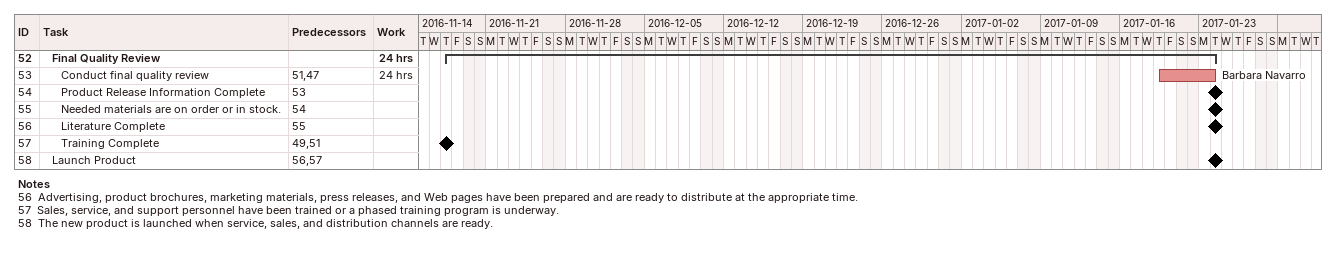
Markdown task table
| ID | Level | Task | Start | Finish | Predecessors | Resources | Work (h) |
|---|---|---|---|---|---|---|---|
| 52 | 2 | **Final Quality Review** | 2016-11-17 | 2017-01-24 |  |  | 24 |
| 53 | 3 | Conduct final quality review | 2017-01-19 | 2017-01-24 | 51, 47 | Barbara Navarro | 24 |
| 54 | 3 | Product Release Information Complete (milestone) | 2017-01-24 | 2017-01-24 | 53 |  |  |
| 55 | 3 | Needed materials are on order or in stock. (milestone) | 2017-01-24 | 2017-01-24 | 54 |  |  |
| 56 | 3 | Literature Complete (milestone) | 2017-01-24 | 2017-01-24 | 55 |  |  |
| 57 | 3 | Training Complete (milestone) | 2016-11-17 | 2016-11-17 | 49, 51 |  |  |
| 58 | 2 | Launch Product (milestone) | 2017-01-24 | 2017-01-24 | 56, 57 |  |  |

Notes
- 56: Advertising, product brochures, marketing materials, press releases, and Web pages have been prepared and are ready to distribute at the appropriate time.
- 57: Sales, service, and support personnel have been trained or a phased training program is underway.
- 58: The new product is launched when service, sales, and distribution channels are ready.
